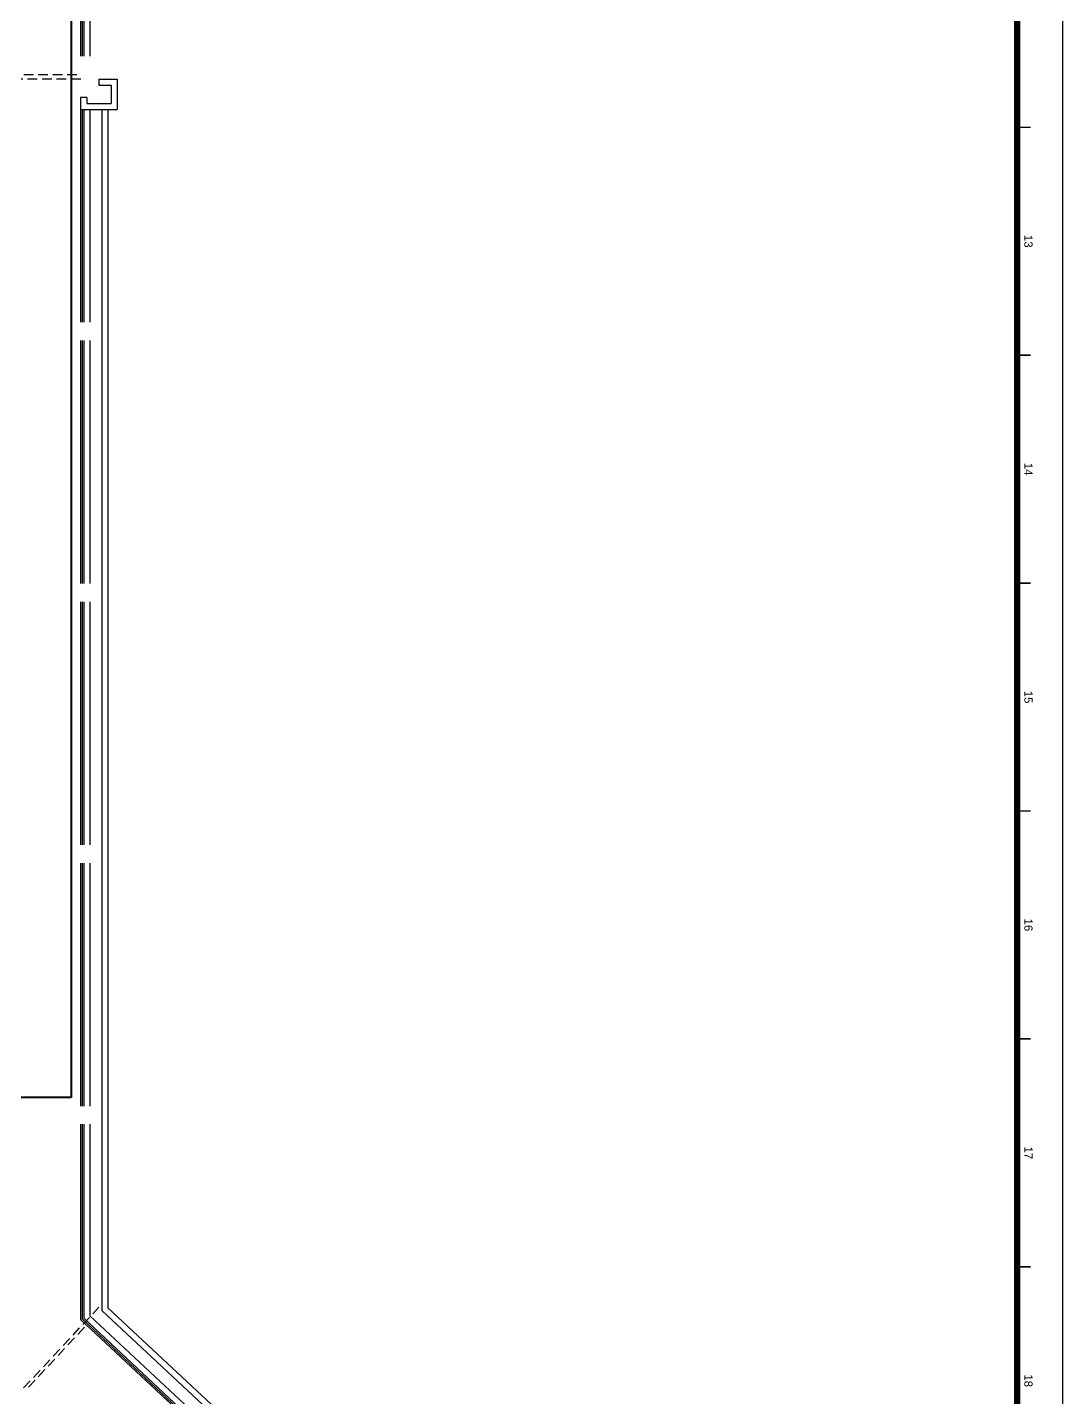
# Model space of a CAD drawing. Extents: x 447078 to 1776277, y 243534 to 519428.
# Drawn here: x 1438842 to 1472920, y 382447 to 427543 of the extents above; entities that cross this region are included whole.
import ezdxf
from ezdxf.enums import TextEntityAlignment as Align

# ---------------------------------------------------------------- set-up
doc = ezdxf.new("R2010")
doc.units = 0
doc.header["$LTSCALE"] = 1000
doc.header["$MEASUREMENT"] = 0
doc.linetypes.add('HIDDEN2', pattern=[4.7625, 3.175, -1.5875])
for name, color, linetype in [('A-GLAZ-BLIN', 9, 'Continuous'), ('A-HOLE-DASH', 21, 'HIDDEN2'), ('A-HRAL', 104, 'Continuous'), ('A-OVER', 23, 'Continuous'), ('A-WALL', 140, 'Continuous'), ('G-0-XREF', 2, 'Continuous'), ('X-连廊栏杆修改', 43, 'Continuous'), ('图框CCDI_B0GA0+0.00$0$G-ANNO-TEXT', 33, 'Continuous'), ('图框CCDI_B0GA0+0.00$0$G-BORD', 3, 'Continuous')]:
    doc.layers.add(name, color=color, linetype=linetype)
doc.layers.add('A桥架图层', color=2, linetype='Continuous', lineweight=40)
doc.styles.add('图框CCDI_B0GA0+0.00$0$CCDI_T_G01', font='')
doc.styles.get('图框CCDI_B0GA0+0.00$0$CCDI_T_G01').set_extended_font_data('Arial')

# ---------------------------------------------------------------- blocks, each defined once
blk = doc.blocks.new('图框CCDI_B0GA0+0.00')
at = {"layer": '图框CCDI_B0GA0+0.00$0$G-BORD'}
blk.add_lwpolyline([(0, 84100), (118900, 84100), (118900, 0), (0, 0)], close=True, dxfattribs=at)
at = {"layer": '图框CCDI_B0GA0+0.00$0$G-BORD', "const_width": 35}
for points in [[(63300, 83100), (63300, 83400)], [(68300, 83100), (68300, 83400)], [(73300, 83100), (73300, 83400)], [(78300, 83100), (78300, 83400)], [(83300, 83100), (83300, 83400)], [(88300, 83100), (88300, 83400)]]:
    blk.add_lwpolyline(points, dxfattribs=at)
at = {"layer": '图框CCDI_B0GA0+0.00$0$G-BORD', "const_width": 140}
blk.add_lwpolyline([(3300, 83100), (117900, 83100), (117900, 1000), (3300, 1000)], close=True, dxfattribs=at)
at = {"layer": '图框CCDI_B0GA0+0.00$0$G-ANNO-TEXT', "style": '图框CCDI_B0GA0+0.00$0$CCDI_T_G01'}
for s, p in [('13', (65800, 83350)), ('14', (70800, 83350)), ('15', (75800, 83350)), ('16', (80800, 83350)), ('17', (85800, 83350)), ('18', (90800, 83350))]:
    blk.add_text(s, height=180, dxfattribs=at).set_placement(p, align=Align.MIDDLE_CENTER)
blk = doc.blocks.new('连廊2F')
at = {"layer": 'A-GLAZ-BLIN'}
for p, q in [((105166, 97373), (105166, 57849)), ((105366, 97373), (105366, 57936)), ((105166, 57849), (121950, 42185)), ((105366, 57936), (122086, 42332))]:
    blk.add_line(p, q, dxfattribs=at)
at = {"layer": 'A-HRAL'}
for p, q in [((104516, 106373), (104516, 99123)), ((104566, 106373), (104566, 99123)), ((104516, 97373), (104516, 90373)), ((104566, 97373), (104566, 90373)), ((104516, 89773), (104516, 81773)), ((104566, 89773), (104566, 81773)), ((104516, 81173), (104516, 73173)), ((104566, 81173), (104566, 73173)), ((104516, 72573), (104516, 64573)), ((104566, 72573), (104566, 64573)), ((104516, 63973), (104516, 57566)), ((104566, 63973), (104566, 57588)), ((121506, 41710), (104516, 57566)), ((121540, 41747), (104566, 57588))]:
    blk.add_line(p, q, dxfattribs=at)
at = {"layer": 'A-OVER'}
for p, q in [((104766, 97373), (104766, 90373)), ((104766, 89773), (104766, 81773)), ((104766, 81173), (104766, 73173)), ((104766, 72573), (104766, 64573)), ((104766, 63973), (104766, 57674)), ((121677, 41893), (104766, 57674))]:
    blk.add_line(p, q, dxfattribs=at)
blk.add_lwpolyline([(104766, 106373), (104766, 99123)], dxfattribs=at)
at = {"layer": 'A-WALL'}
for p, q in [((105066, 98373), (105666, 98373)), ((105066, 98373), (105066, 98173)), ((105666, 98373), (105666, 97373)), ((105066, 98173), (105466, 98173)), ((105466, 98173), (105466, 97573)), ((104466, 97773), (104466, 97373)), ((104666, 97773), (104466, 97773)), ((104666, 97773), (104666, 97573)), ((104666, 97573), (105466, 97573)), ((104466, 97373), (105666, 97373))]:
    blk.add_line(p, q, dxfattribs=at)
at = {"layer": 'X-连廊栏杆修改'}
for p, q in [((104466, 106373), (104466, 99123)), ((104466, 97773), (104466, 90373)), ((104466, 89773), (104466, 81773)), ((104466, 81173), (104466, 73173)), ((104466, 72573), (104466, 64573)), ((104466, 63973), (104466, 57544)), ((121472, 41674), (104466, 57544))]:
    blk.add_line(p, q, dxfattribs=at)

msp = doc.modelspace()

# ---------------------------------------------------------------- linework, layer by layer
at = {"layer": 'A-HOLE-DASH', "ltscale": 0.1}
for points in [[(1437295.6, 425991.4), (1440595.6, 425991.4)], [(1440595.6, 425841.4), (1437295.6, 425841.4)], [(1438393.3, 382416.9), (1441195.6, 385419.6)], [(1438875.8, 382787.3), (1440786.2, 384834.3)]]:
    msp.add_lwpolyline(points, dxfattribs=at)
at = {"layer": 'A桥架图层'}
for p, q in [((1440278.6, 484134.6), (1440278.6, 392322.5)), ((1440278.6, 392322.5), (1413540.1, 392322.5))]:
    msp.add_line(p, q, dxfattribs=at)

# ---------------------------------------------------------------- block references
msp.add_blockref('连廊2F', (1336129.1, 327468.2))
at = {"layer": 'G-0-XREF', "xscale": 1.5, "yscale": 1.5, "zscale": 1.5, "rotation": 270}
msp.add_blockref('图框CCDI_B0GA0+0.00', (1346770.2, 519203.4), dxfattribs=at)

doc.saveas('drawing.dxf')
